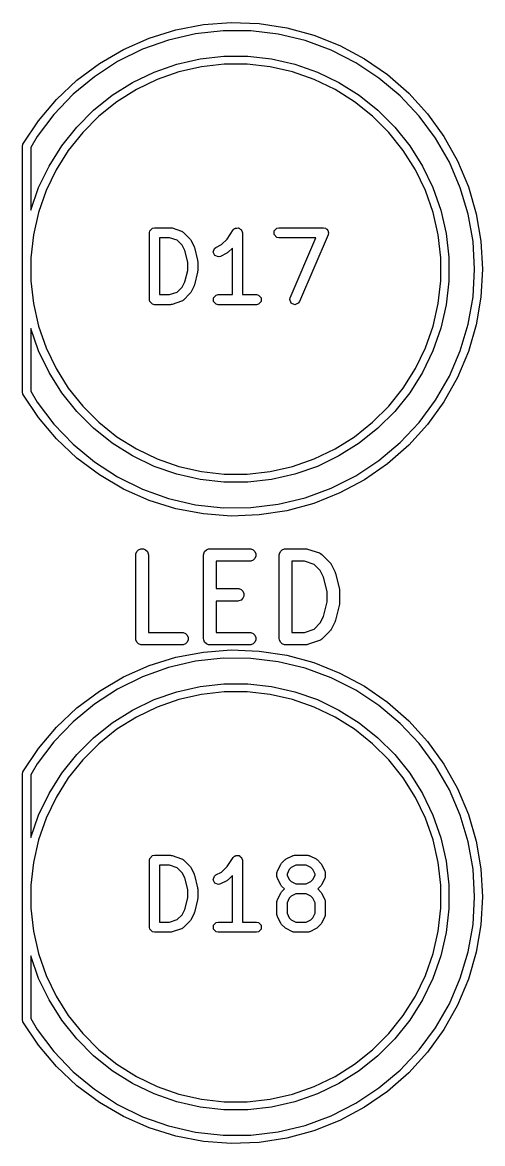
# Model space of a CAD drawing. Header units: millimetres. Extents: x 129 to 276, y -185 to -58.
# Drawn here: x 168.22 to 173.72, y -71.7 to -58.3 of the extents above; entities that cross this region are included whole.
import ezdxf

# ---------------------------------------------------------------- set-up
doc = ezdxf.new("R2010")
doc.units = ezdxf.units.MM
doc.layers.add('F.Fab', color=9, linetype='CONTINUOUS', true_color=0xafafaf)

msp = doc.modelspace()

# ---------------------------------------------------------------- linework, layer by layer
at = {"layer": 'F.Fab', "linetype": 'CONTINUOUS'}
for p, q in [((169.735117, -58.48748), (170.054604, -58.388059)), ((170.054604, -58.388059), (170.383294, -58.325456)), ((170.617946, -58.399222), (170.289002, -58.435982)), ((170.383294, -58.325456), (170.716959, -58.300477)), ((170.948934, -58.400783), (170.617946, -58.399222)), ((170.716959, -58.300477), (171.051306, -58.313443)), ((171.277517, -58.440644), (170.948934, -58.400783)), ((171.051306, -58.313443), (171.382034, -58.364187)), ((171.382034, -58.364187), (171.704888, -58.452057)), ((169.428945, -58.62244), (169.735117, -58.48748)), ((169.966523, -58.510569), (169.654846, -58.621981)), ((170.289002, -58.435982), (169.966523, -58.510569)), ((171.599277, -58.518269), (171.277517, -58.440644)), ((171.90989, -58.632615), (171.599277, -58.518269)), ((171.704888, -58.452057), (172.015716, -58.575922)), ((169.140024, -58.791204), (169.428945, -58.62244)), ((169.654846, -58.621981), (169.358158, -58.768719)), ((172.205181, -58.782144), (171.90989, -58.632615)), ((172.015716, -58.575922), (172.310517, -58.734189)), ((168.872073, -58.991599), (169.140024, -58.791204)), ((169.358158, -58.768719), (169.080449, -58.948811)), ((169.794157, -58.894107), (170.064069, -58.799661)), ((170.064069, -58.799661), (170.342859, -58.736029)), ((170.342859, -58.736029), (170.62702, -58.704012)), ((170.632411, -58.8), (170.358963, -58.830811)), ((170.62702, -58.704012), (170.91298, -58.704012)), ((170.907589, -58.8), (170.632411, -58.8)), ((171.181037, -58.830811), (170.907589, -58.8)), ((170.91298, -58.704012), (171.197141, -58.736029)), ((171.197141, -58.736029), (171.475931, -58.799661)), ((171.475931, -58.799661), (171.745843, -58.894107)), ((172.481179, -58.964848), (172.205181, -58.782144)), ((172.310517, -58.734189), (172.5855, -58.924821)), ((169.080449, -58.948811), (168.825452, -59.159836)), ((169.536517, -59.01818), (169.794157, -58.894107)), ((170.090684, -58.892043), (169.830948, -58.982929)), ((170.358963, -58.830811), (170.090684, -58.892043)), ((171.449316, -58.892043), (171.181037, -58.830811)), ((171.709052, -58.982929), (171.449316, -58.892043)), ((171.745843, -58.894107), (172.003483, -59.01818)), ((172.5855, -58.924821), (172.837127, -59.145366)), ((168.628538, -59.221049), (168.872073, -58.991599)), ((169.294388, -59.17032), (169.536517, -59.01818)), ((169.830948, -58.982929), (169.583022, -59.102324)), ((171.956978, -59.102324), (171.709052, -58.982929)), ((172.003483, -59.01818), (172.245612, -59.17032)), ((172.734175, -59.178268), (172.481179, -58.964848)), ((168.412553, -59.4766), (168.628538, -59.221049)), ((168.825452, -59.159836), (168.596593, -59.398958)), ((169.070816, -59.348612), (169.294388, -59.17032)), ((169.583022, -59.102324), (169.350022, -59.248728)), ((172.189978, -59.248728), (171.956978, -59.102324)), ((172.245612, -59.17032), (172.469184, -59.348612)), ((172.960768, -59.419538), (172.734175, -59.178268)), ((172.837127, -59.145366), (173.062161, -59.392986)), ((168.868612, -59.550816), (169.070816, -59.348612)), ((169.350022, -59.248728), (169.134879, -59.420299)), ((172.405121, -59.420299), (172.189978, -59.248728)), ((172.469184, -59.348612), (172.671388, -59.550816)), ((168.226897, -59.754966), (168.412553, -59.4766)), ((168.596593, -59.398958), (168.39695, -59.662962)), ((169.134879, -59.420299), (168.940299, -59.614879)), ((172.599701, -59.614879), (172.405121, -59.420299)), ((173.157912, -59.685414), (172.960768, -59.419538)), ((173.062161, -59.392986), (173.257706, -59.664497)), ((168.69032, -59.774388), (168.868612, -59.550816)), ((168.940299, -59.614879), (168.768728, -59.830022)), ((172.771272, -59.830022), (172.599701, -59.614879)), ((172.671388, -59.550816), (172.84968, -59.774388)), ((168.223806, -59.761172), (168.226014, -59.758963)), ((168.226014, -59.758963), (168.226897, -59.754966)), ((168.39695, -59.662962), (168.32, -59.793909)), ((173.322957, -59.97232), (173.157912, -59.685414)), ((173.257706, -59.664497), (173.421247, -59.956405)), ((168.22, -59.780306), (168.223806, -59.761172)), ((168.22, -62.719694), (168.22, -59.780306)), ((168.32, -59.793909), (168.32, -60.5431)), ((168.53818, -60.016517), (168.69032, -59.774388)), ((168.768728, -59.830022), (168.622324, -60.063022)), ((172.917676, -60.063022), (172.771272, -59.830022)), ((172.84968, -59.774388), (173.00182, -60.016517)), ((168.414107, -60.274157), (168.53818, -60.016517)), ((173.00182, -60.016517), (173.125893, -60.274157)), ((173.453684, -60.276402), (173.322957, -59.97232)), ((173.421247, -59.956405), (173.550681, -60.264955)), ((168.622324, -60.063022), (168.502929, -60.310948)), ((173.037071, -60.310948), (172.917676, -60.063022)), ((168.32, -60.5431), (168.414107, -60.274157)), ((173.125893, -60.274157), (173.220339, -60.544069)), ((173.548337, -60.593572), (173.453684, -60.276402)), ((173.550681, -60.264955), (173.644342, -60.586178)), ((168.502929, -60.310948), (168.412043, -60.570684)), ((173.127957, -60.570684), (173.037071, -60.310948)), ((173.220339, -60.544069), (173.283971, -60.822859)), ((168.412043, -60.570684), (168.350811, -60.838963)), ((173.189189, -60.838963), (173.127957, -60.570684)), ((173.605642, -60.919565), (173.548337, -60.593572)), ((173.644342, -60.586178), (173.701024, -60.91594)), ((169.738571, -60.813855), (169.743138, -60.790894)), ((169.738571, -61.613855), (169.738571, -60.813855)), ((169.743138, -60.790894), (169.77561, -60.758422)), ((169.77561, -60.758422), (169.798571, -60.753855)), ((169.798571, -60.753855), (169.989047, -60.753855)), ((169.989047, -60.753855), (169.99848, -60.755731)), ((169.99848, -60.755731), (170.008021, -60.756934)), ((170.008021, -60.756934), (170.122307, -60.795029)), ((170.122307, -60.795029), (170.124917, -60.796517)), ((170.124917, -60.796517), (170.126294, -60.796517)), ((170.126294, -60.796517), (170.134283, -60.801855)), ((170.134283, -60.801855), (170.142645, -60.806622)), ((170.142645, -60.806622), (170.143261, -60.807855)), ((170.143261, -60.807855), (170.145759, -60.809524)), ((170.145759, -60.809524), (170.221949, -60.885714)), ((170.666227, -60.889916), (170.739124, -60.780573)), ((170.739124, -60.780573), (170.755661, -60.764001)), ((170.755661, -60.764001), (170.761718, -60.762789)), ((170.761718, -60.762789), (170.766086, -60.758422)), ((170.766086, -60.758422), (170.783559, -60.758422)), ((170.783559, -60.758422), (170.800691, -60.754996)), ((170.800691, -60.754996), (170.80583, -60.758422)), ((170.80583, -60.758422), (170.812008, -60.758422)), ((170.812008, -60.758422), (170.824363, -60.770777)), ((170.824363, -60.770777), (170.838901, -60.780469)), ((170.838901, -60.780469), (170.840112, -60.786526)), ((170.840112, -60.786526), (170.84448, -60.790894)), ((170.84448, -60.790894), (170.849047, -60.813855)), ((170.849047, -60.813855), (170.849047, -61.553855)), ((171.228852, -60.790894), (171.261324, -60.758422)), ((171.228852, -60.836816), (171.228852, -60.790894)), ((171.261324, -60.758422), (171.284285, -60.753855)), ((171.284285, -60.753855), (171.817619, -60.753855)), ((171.817619, -60.753855), (171.818116, -60.753953)), ((171.818116, -60.753953), (171.818351, -60.75386)), ((171.818351, -60.75386), (171.818963, -60.754122)), ((171.818963, -60.754122), (171.84058, -60.758422)), ((171.84058, -60.758422), (171.849268, -60.76711)), ((171.849268, -60.76711), (171.860559, -60.771949)), ((171.860559, -60.771949), (171.86486, -60.782702)), ((171.86486, -60.782702), (171.873052, -60.790894)), ((171.873052, -60.790894), (171.873052, -60.80318)), ((171.873052, -60.80318), (171.877615, -60.814587)), ((171.877615, -60.814587), (171.873052, -60.836148)), ((173.283971, -60.822859), (173.315988, -61.10702)), ((168.350811, -60.838963), (168.32, -61.112411)), ((169.97931, -60.873855), (169.858571, -60.873855)), ((169.858571, -60.873855), (169.858571, -61.553855)), ((170.070923, -60.904392), (169.97931, -60.873855)), ((170.130209, -60.963678), (170.070923, -60.904392)), ((170.161008, -61.025276), (170.130209, -60.963678)), ((170.221949, -60.885714), (170.227286, -60.893701)), ((170.227286, -60.893701), (170.233189, -60.901307)), ((170.233189, -60.901307), (170.271284, -60.977499)), ((170.533642, -60.98876), (170.601124, -60.955019)), ((170.601124, -60.955019), (170.666227, -60.889916)), ((171.261324, -60.869288), (171.228852, -60.836816)), ((171.284285, -60.873855), (171.261324, -60.869288)), ((171.726626, -60.873855), (171.284285, -60.873855)), ((171.419612, -61.59022), (171.726626, -60.873855)), ((171.872768, -60.837491), (171.52991, -61.63749)), ((171.872872, -60.836995), (171.872768, -60.837491)), ((171.873052, -60.836816), (171.872872, -60.836995)), ((171.873052, -60.836148), (171.873052, -60.836816)), ((173.22, -61.112411), (173.189189, -60.838963)), ((173.62483, -61.25), (173.605642, -60.919565)), ((173.701024, -60.91594), (173.72, -61.25)), ((170.195714, -61.164096), (170.161008, -61.025276)), ((170.271284, -60.977499), (170.27302, -60.983838)), ((170.27302, -60.983838), (170.275826, -60.989779)), ((170.275826, -60.989779), (170.313923, -61.14216)), ((170.500626, -61.046679), (170.515148, -61.003113)), ((170.521162, -61.087753), (170.500626, -61.046679)), ((170.515148, -61.003113), (170.533642, -60.98876)), ((170.564728, -61.102275), (170.521162, -61.087753)), ((170.587308, -61.096092), (170.564728, -61.102275)), ((170.663499, -61.057997), (170.587308, -61.096092)), ((170.671098, -61.052099), (170.663499, -61.057997)), ((170.679093, -61.046757), (170.671098, -61.052099)), ((170.729047, -60.996802), (170.679093, -61.046757)), ((170.729047, -61.553855), (170.729047, -60.996802)), ((168.32, -61.112411), (168.32, -61.387589)), ((170.195714, -61.263613), (170.195714, -61.164096)), ((170.313923, -61.14216), (170.31428, -61.149504)), ((170.31428, -61.149504), (170.315714, -61.156712)), ((170.315714, -61.156712), (170.315714, -61.270998)), ((173.22, -61.387589), (173.22, -61.112411)), ((173.315988, -61.10702), (173.315988, -61.39298)), ((170.161008, -61.402432), (170.195714, -61.263613)), ((170.313923, -61.28555), (170.275826, -61.437931)), ((170.31428, -61.278205), (170.313923, -61.28555)), ((170.315714, -61.270998), (170.31428, -61.278205)), ((173.605642, -61.580435), (173.62483, -61.25)), ((173.72, -61.25), (173.701024, -61.58406)), ((168.32, -61.387589), (168.350811, -61.661037)), ((170.070921, -61.523318), (170.13021, -61.46403)), ((170.13021, -61.46403), (170.161008, -61.402432)), ((170.271284, -61.450212), (170.233189, -61.526402)), ((170.27302, -61.44387), (170.271284, -61.450212)), ((170.275826, -61.437931), (170.27302, -61.44387)), ((173.189189, -61.661037), (173.22, -61.387589)), ((173.315988, -61.39298), (173.283971, -61.677141)), ((169.743138, -61.636816), (169.738571, -61.613855)), ((169.858571, -61.553855), (169.97931, -61.553855)), ((169.97931, -61.553855), (170.070921, -61.523318)), ((170.122307, -61.632681), (170.008021, -61.670776)), ((170.124917, -61.631193), (170.122307, -61.632681)), ((170.126295, -61.631193), (170.124917, -61.631193)), ((170.13429, -61.62585), (170.126295, -61.631193)), ((170.142645, -61.621088), (170.13429, -61.62585)), ((170.143261, -61.619855), (170.142645, -61.621088)), ((170.14576, -61.618186), (170.143261, -61.619855)), ((170.22195, -61.541995), (170.14576, -61.618186)), ((170.227293, -61.533998), (170.22195, -61.541995)), ((170.233189, -61.526402), (170.227293, -61.533998)), ((170.505042, -61.590894), (170.537514, -61.558422)), ((170.505042, -61.636816), (170.505042, -61.590894)), ((170.537514, -61.558422), (170.560475, -61.553855)), ((170.560475, -61.553855), (170.729047, -61.553855)), ((170.849047, -61.553855), (171.017618, -61.553855)), ((171.017618, -61.553855), (171.040579, -61.558422)), ((171.040579, -61.558422), (171.073051, -61.590894)), ((171.073051, -61.590894), (171.073051, -61.636816)), ((171.414765, -61.613123), (171.419612, -61.59022)), ((171.43182, -61.655761), (171.414765, -61.613123)), ((173.548337, -61.906428), (173.605642, -61.580435)), ((173.701024, -61.58406), (173.644342, -61.913822)), ((168.350811, -61.661037), (168.412043, -61.929316)), ((169.77561, -61.669288), (169.743138, -61.636816)), ((169.798571, -61.673855), (169.77561, -61.669288)), ((169.989047, -61.673855), (169.798571, -61.673855)), ((169.99848, -61.671978), (169.989047, -61.673855)), ((170.008021, -61.670776), (169.99848, -61.671978)), ((170.537514, -61.669288), (170.505042, -61.636816)), ((170.560475, -61.673855), (170.537514, -61.669288)), ((171.017618, -61.673855), (170.560475, -61.673855)), ((171.040579, -61.669288), (171.017618, -61.673855)), ((171.073051, -61.636816), (171.040579, -61.669288)), ((171.474029, -61.673851), (171.43182, -61.655761)), ((171.516667, -61.656796), (171.474029, -61.673851)), ((171.52991, -61.63749), (171.516667, -61.656796)), ((173.127957, -61.929316), (173.189189, -61.661037)), ((173.283971, -61.677141), (173.220339, -61.955931)), ((168.414107, -62.225843), (168.32, -61.956899)), ((168.32, -61.956899), (168.32, -62.70609)), ((168.412043, -61.929316), (168.502929, -62.189052)), ((173.037071, -62.189052), (173.127957, -61.929316)), ((173.220339, -61.955931), (173.125893, -62.225843)), ((173.453684, -62.223598), (173.548337, -61.906428)), ((173.644342, -61.913822), (173.550681, -62.235045)), ((168.53818, -62.483483), (168.414107, -62.225843)), ((168.502929, -62.189052), (168.622324, -62.436978)), ((172.917676, -62.436978), (173.037071, -62.189052)), ((173.125893, -62.225843), (173.00182, -62.483483)), ((173.322957, -62.52768), (173.453684, -62.223598)), ((173.550681, -62.235045), (173.421247, -62.543595)), ((168.622324, -62.436978), (168.768728, -62.669978)), ((172.771272, -62.669978), (172.917676, -62.436978)), ((168.69032, -62.725612), (168.53818, -62.483483)), ((173.00182, -62.483483), (172.84968, -62.725612)), ((173.157912, -62.814586), (173.322957, -62.52768)), ((173.421247, -62.543595), (173.257706, -62.835503)), ((168.32, -62.70609), (168.39695, -62.837038)), ((168.768728, -62.669978), (168.940299, -62.885121)), ((172.599701, -62.885121), (172.771272, -62.669978)), ((168.223806, -62.738828), (168.22, -62.719694)), ((168.226014, -62.741036), (168.223806, -62.738828)), ((168.226897, -62.745034), (168.226014, -62.741036)), ((168.412553, -63.0234), (168.226897, -62.745034)), ((168.39695, -62.837038), (168.596593, -63.101042)), ((168.868612, -62.949184), (168.69032, -62.725612)), ((172.84968, -62.725612), (172.671388, -62.949184)), ((172.960768, -63.080462), (173.157912, -62.814586)), ((173.257706, -62.835503), (173.062161, -63.107014)), ((169.070816, -63.151388), (168.868612, -62.949184)), ((168.940299, -62.885121), (169.134879, -63.079701)), ((172.405121, -63.079701), (172.599701, -62.885121)), ((172.671388, -62.949184), (172.469184, -63.151388)), ((168.628538, -63.278951), (168.412553, -63.0234)), ((168.596593, -63.101042), (168.825452, -63.340164)), ((169.134879, -63.079701), (169.350022, -63.251272)), ((172.189978, -63.251272), (172.405121, -63.079701)), ((172.734175, -63.321732), (172.960768, -63.080462)), ((173.062161, -63.107014), (172.837127, -63.354634)), ((169.294388, -63.32968), (169.070816, -63.151388)), ((172.469184, -63.151388), (172.245612, -63.32968)), ((168.872073, -63.508401), (168.628538, -63.278951)), ((168.825452, -63.340164), (169.080449, -63.551189)), ((169.536517, -63.48182), (169.294388, -63.32968)), ((169.350022, -63.251272), (169.583022, -63.397676)), ((171.956978, -63.397676), (172.189978, -63.251272)), ((172.245612, -63.32968), (172.003483, -63.48182)), ((172.481179, -63.535152), (172.734175, -63.321732)), ((172.837127, -63.354634), (172.5855, -63.575179)), ((169.140024, -63.708796), (168.872073, -63.508401)), ((169.794157, -63.605893), (169.536517, -63.48182)), ((169.583022, -63.397676), (169.830948, -63.517071)), ((171.709052, -63.517071), (171.956978, -63.397676)), ((172.003483, -63.48182), (171.745843, -63.605893)), ((169.080449, -63.551189), (169.358158, -63.731281)), ((170.064069, -63.700339), (169.794157, -63.605893)), ((169.830948, -63.517071), (170.090684, -63.607957)), ((170.090684, -63.607957), (170.358963, -63.669189)), ((171.181037, -63.669189), (171.449316, -63.607957)), ((171.449316, -63.607957), (171.709052, -63.517071)), ((171.745843, -63.605893), (171.475931, -63.700339)), ((172.205181, -63.717856), (172.481179, -63.535152)), ((172.5855, -63.575179), (172.310517, -63.765811)), ((169.428945, -63.87756), (169.140024, -63.708796)), ((169.358158, -63.731281), (169.654846, -63.878019)), ((170.342859, -63.763971), (170.064069, -63.700339)), ((170.62702, -63.795988), (170.342859, -63.763971)), ((170.358963, -63.669189), (170.632411, -63.7)), ((170.632411, -63.7), (170.907589, -63.7)), ((170.907589, -63.7), (171.181037, -63.669189)), ((171.197141, -63.763971), (170.91298, -63.795988)), ((171.475931, -63.700339), (171.197141, -63.763971)), ((171.90989, -63.867385), (172.205181, -63.717856)), ((172.310517, -63.765811), (172.015716, -63.924078)), ((169.735117, -64.01252), (169.428945, -63.87756)), ((169.654846, -63.878019), (169.966523, -63.989431)), ((170.91298, -63.795988), (170.62702, -63.795988)), ((171.599277, -63.981731), (171.90989, -63.867385)), ((170.054604, -64.111941), (169.735117, -64.01252)), ((169.966523, -63.989431), (170.289002, -64.064018)), ((171.277517, -64.059356), (171.599277, -63.981731)), ((172.015716, -63.924078), (171.704888, -64.047943)), ((170.383294, -64.174544), (170.054604, -64.111941)), ((170.289002, -64.064018), (170.617946, -64.100778)), ((170.716959, -64.199523), (170.383294, -64.174544)), ((170.617946, -64.100778), (170.948934, -64.099217)), ((170.948934, -64.099217), (171.277517, -64.059356)), ((171.382034, -64.135813), (171.051306, -64.186557)), ((171.704888, -64.047943), (171.382034, -64.135813)), ((171.051306, -64.186557), (170.716959, -64.199523)), ((169.575952, -64.664819), (169.577393, -64.650187)), ((169.575952, -65.664819), (169.575952, -64.664819)), ((169.577393, -64.650187), (169.588592, -64.623151)), ((169.588592, -64.623151), (169.609284, -64.602459)), ((169.609284, -64.602459), (169.63632, -64.59126)), ((169.63632, -64.59126), (169.665584, -64.59126)), ((169.665584, -64.59126), (169.69262, -64.602459)), ((169.69262, -64.602459), (169.713312, -64.623151)), ((169.713312, -64.623151), (169.724511, -64.650187)), ((169.724511, -64.650187), (169.725952, -64.664819)), ((169.725952, -64.664819), (169.725952, -65.589819)), ((170.385476, -64.664819), (170.386917, -64.650187)), ((170.385476, -65.664819), (170.385476, -64.664819)), ((170.386917, -64.650187), (170.398116, -64.623151)), ((170.398116, -64.623151), (170.418808, -64.602459)), ((170.418808, -64.602459), (170.445844, -64.59126)), ((170.445844, -64.59126), (170.460476, -64.589819)), ((170.460476, -64.589819), (170.936666, -64.589819)), ((170.936666, -64.589819), (170.951298, -64.59126)), ((170.951298, -64.59126), (170.978334, -64.602459)), ((170.978334, -64.602459), (170.999026, -64.623151)), ((170.999026, -64.706487), (170.978334, -64.727179)), ((170.999026, -64.623151), (171.010225, -64.650187)), ((171.010225, -64.679451), (170.999026, -64.706487)), ((171.010225, -64.650187), (171.010225, -64.679451)), ((171.290238, -64.664819), (171.291679, -64.650187)), ((171.290238, -65.664819), (171.290238, -64.664819)), ((171.291679, -64.650187), (171.302878, -64.623151)), ((171.302878, -64.623151), (171.32357, -64.602459)), ((171.32357, -64.602459), (171.350606, -64.59126)), ((171.350606, -64.59126), (171.365238, -64.589819)), ((171.365238, -64.589819), (171.603333, -64.589819)), ((171.603333, -64.589819), (171.610738, -64.590548)), ((171.610738, -64.590548), (171.612713, -64.590408)), ((171.612713, -64.590408), (171.61531, -64.590998)), ((171.61531, -64.590998), (171.617965, -64.59126)), ((171.617965, -64.59126), (171.619796, -64.592018)), ((171.619796, -64.592018), (171.62705, -64.593668)), ((171.62705, -64.593668), (171.769907, -64.641287)), ((171.769907, -64.641287), (171.783332, -64.647281)), ((171.783332, -64.647281), (171.785367, -64.649046)), ((171.785367, -64.649046), (171.787858, -64.650078)), ((171.787858, -64.650078), (171.799223, -64.659405)), ((171.799223, -64.659405), (171.894461, -64.754643)), ((170.936666, -64.739819), (170.535476, -64.739819)), ((170.535476, -64.739819), (170.535476, -65.066009)), ((170.951298, -64.738378), (170.936666, -64.739819)), ((170.978334, -64.727179), (170.951298, -64.738378)), ((171.591163, -64.739819), (171.440238, -64.739819)), ((171.440238, -64.739819), (171.440238, -65.589819)), ((171.705676, -64.77799), (171.591163, -64.739819)), ((171.779789, -64.852103), (171.705676, -64.77799)), ((171.894461, -64.754643), (171.899181, -64.760393)), ((171.899181, -64.760393), (171.900678, -64.761692)), ((171.900678, -64.761692), (171.902097, -64.763946)), ((171.902097, -64.763946), (171.903789, -64.766008)), ((171.903789, -64.766008), (171.904547, -64.76784)), ((171.904547, -64.76784), (171.90851, -64.774135)), ((171.90851, -64.774135), (171.956129, -64.869373)), ((171.818282, -64.92909), (171.779789, -64.852103)), ((171.861666, -65.102624), (171.818282, -64.92909)), ((171.956129, -64.869373), (171.956538, -64.870442)), ((171.956538, -64.870442), (171.956861, -64.870878)), ((171.956861, -64.870878), (171.959053, -64.877014)), ((171.959053, -64.877014), (171.961384, -64.883104)), ((171.961384, -64.883104), (171.961422, -64.883644)), ((171.961422, -64.883644), (171.961808, -64.884724)), ((171.961808, -64.884724), (172.009427, -65.0752)), ((170.535476, -65.066009), (170.793809, -65.066009)), ((170.793809, -65.066009), (170.808441, -65.06745)), ((170.808441, -65.06745), (170.835477, -65.078649)), ((170.835477, -65.078649), (170.856169, -65.099341)), ((170.856169, -65.099341), (170.867368, -65.126377)), ((171.861666, -65.227013), (171.861666, -65.102624)), ((172.009427, -65.0752), (172.009802, -65.077736)), ((172.009802, -65.077736), (172.010225, -65.078758)), ((172.010225, -65.078758), (172.010767, -65.08427)), ((172.010767, -65.08427), (172.011577, -65.089744)), ((172.011577, -65.089744), (172.011414, -65.090836)), ((172.011414, -65.090836), (172.011666, -65.09339)), ((172.011666, -65.09339), (172.011666, -65.236247)), ((170.793809, -65.216009), (170.535476, -65.216009)), ((170.535476, -65.216009), (170.535476, -65.589819)), ((170.808441, -65.214568), (170.793809, -65.216009)), ((170.835477, -65.203369), (170.808441, -65.214568)), ((170.856169, -65.182677), (170.835477, -65.203369)), ((170.867368, -65.155641), (170.856169, -65.182677)), ((170.867368, -65.126377), (170.867368, -65.155641)), ((171.818282, -65.400547), (171.861666, -65.227013)), ((172.009802, -65.2519), (172.009427, -65.254437)), ((172.010225, -65.250879), (172.009802, -65.2519)), ((172.010767, -65.245366), (172.010225, -65.250879)), ((172.011577, -65.239893), (172.010767, -65.245366)), ((172.011666, -65.236247), (172.011414, -65.2388)), ((172.011414, -65.2388), (172.011577, -65.239893)), ((172.009427, -65.254437), (171.961808, -65.444913)), ((171.705676, -65.551647), (171.779788, -65.477534)), ((171.779788, -65.477534), (171.818282, -65.400547)), ((171.956129, -65.460264), (171.90851, -65.555502)), ((171.956538, -65.459194), (171.956129, -65.460264)), ((171.956861, -65.458759), (171.956538, -65.459194)), ((171.959053, -65.452622), (171.956861, -65.458759)), ((171.961384, -65.446533), (171.959053, -65.452622)), ((171.961422, -65.445992), (171.961384, -65.446533)), ((171.961808, -65.444913), (171.961422, -65.445992)), ((169.725952, -65.589819), (170.127142, -65.589819)), ((170.127142, -65.589819), (170.141774, -65.59126)), ((170.141774, -65.59126), (170.16881, -65.602459)), ((170.16881, -65.602459), (170.189502, -65.623151)), ((170.189502, -65.623151), (170.200701, -65.650187)), ((170.200701, -65.650187), (170.200701, -65.679451)), ((170.535476, -65.589819), (170.936666, -65.589819)), ((170.936666, -65.589819), (170.951298, -65.59126)), ((170.951298, -65.59126), (170.978334, -65.602459)), ((170.978334, -65.602459), (170.999026, -65.623151)), ((170.999026, -65.623151), (171.010225, -65.650187)), ((171.010225, -65.650187), (171.010225, -65.679451)), ((171.440238, -65.589819), (171.591163, -65.589819)), ((171.591163, -65.589819), (171.705676, -65.551647)), ((171.894462, -65.574993), (171.799223, -65.670233)), ((171.899179, -65.569244), (171.894462, -65.574993)), ((171.900678, -65.567945), (171.899179, -65.569244)), ((171.902099, -65.565686), (171.900678, -65.567945)), ((171.903789, -65.563628), (171.902099, -65.565686)), ((171.904546, -65.561798), (171.903789, -65.563628)), ((171.90851, -65.555502), (171.904546, -65.561798)), ((169.577393, -65.679451), (169.575952, -65.664819)), ((169.588592, -65.706487), (169.577393, -65.679451)), ((169.609284, -65.727179), (169.588592, -65.706487)), ((169.63632, -65.738378), (169.609284, -65.727179)), ((169.650952, -65.739819), (169.63632, -65.738378)), ((170.127142, -65.739819), (169.650952, -65.739819)), ((170.141774, -65.738378), (170.127142, -65.739819)), ((170.16881, -65.727179), (170.141774, -65.738378)), ((170.189502, -65.706487), (170.16881, -65.727179)), ((170.200701, -65.679451), (170.189502, -65.706487)), ((170.386917, -65.679451), (170.385476, -65.664819)), ((170.398116, -65.706487), (170.386917, -65.679451)), ((170.418808, -65.727179), (170.398116, -65.706487)), ((170.445844, -65.738378), (170.418808, -65.727179)), ((170.460476, -65.739819), (170.445844, -65.738378)), ((170.936666, -65.739819), (170.460476, -65.739819)), ((170.951298, -65.738378), (170.936666, -65.739819)), ((170.978334, -65.727179), (170.951298, -65.738378)), ((170.999026, -65.706487), (170.978334, -65.727179)), ((171.010225, -65.679451), (170.999026, -65.706487)), ((171.291679, -65.679451), (171.290238, -65.664819)), ((171.302878, -65.706487), (171.291679, -65.679451)), ((171.32357, -65.727179), (171.302878, -65.706487)), ((171.350606, -65.738378), (171.32357, -65.727179)), ((171.365238, -65.739819), (171.350606, -65.738378)), ((171.603333, -65.739819), (171.365238, -65.739819)), ((171.610738, -65.739089), (171.603333, -65.739819)), ((171.612713, -65.73923), (171.610738, -65.739089)), ((171.61531, -65.738639), (171.612713, -65.73923)), ((171.617965, -65.738378), (171.61531, -65.738639)), ((171.619796, -65.737619), (171.617965, -65.738378)), ((171.62705, -65.73597), (171.619796, -65.737619)), ((171.769907, -65.688351), (171.62705, -65.73597)), ((171.783332, -65.682357), (171.769907, -65.688351)), ((171.785367, -65.680591), (171.783332, -65.682357)), ((171.787858, -65.67956), (171.785367, -65.680591)), ((171.799223, -65.670233), (171.787858, -65.67956)), ((169.735117, -65.98748), (170.054604, -65.888059)), ((170.054604, -65.888059), (170.383294, -65.825456)), ((170.617946, -65.899222), (170.289002, -65.935982)), ((170.383294, -65.825456), (170.716959, -65.800477)), ((170.948934, -65.900783), (170.617946, -65.899222)), ((170.716959, -65.800477), (171.051306, -65.813443)), ((171.277517, -65.940644), (170.948934, -65.900783)), ((171.051306, -65.813443), (171.382034, -65.864187)), ((171.382034, -65.864187), (171.704888, -65.952057)), ((169.428945, -66.12244), (169.735117, -65.98748)), ((169.966523, -66.010569), (169.654846, -66.121981)), ((170.289002, -65.935982), (169.966523, -66.010569)), ((171.599277, -66.018269), (171.277517, -65.940644)), ((171.90989, -66.132615), (171.599277, -66.018269)), ((171.704888, -65.952057), (172.015716, -66.075922)), ((169.140024, -66.291204), (169.428945, -66.12244)), ((169.654846, -66.121981), (169.358158, -66.268719)), ((172.205181, -66.282144), (171.90989, -66.132615)), ((172.015716, -66.075922), (172.310517, -66.234189)), ((168.872073, -66.491599), (169.140024, -66.291204)), ((169.358158, -66.268719), (169.080449, -66.448811)), ((169.794157, -66.394107), (170.064069, -66.299661)), ((170.064069, -66.299661), (170.342859, -66.236029)), ((170.342859, -66.236029), (170.62702, -66.204012)), ((170.632411, -66.3), (170.358963, -66.330811)), ((170.62702, -66.204012), (170.91298, -66.204012)), ((170.907589, -66.3), (170.632411, -66.3)), ((171.181037, -66.330811), (170.907589, -66.3)), ((170.91298, -66.204012), (171.197141, -66.236029)), ((171.197141, -66.236029), (171.475931, -66.299661)), ((171.475931, -66.299661), (171.745843, -66.394107)), ((172.481179, -66.464848), (172.205181, -66.282144)), ((172.310517, -66.234189), (172.5855, -66.424821)), ((169.080449, -66.448811), (168.825452, -66.659836)), ((169.536517, -66.51818), (169.794157, -66.394107)), ((170.090684, -66.392043), (169.830948, -66.482929)), ((170.358963, -66.330811), (170.090684, -66.392043)), ((171.449316, -66.392043), (171.181037, -66.330811)), ((171.709052, -66.482929), (171.449316, -66.392043)), ((171.745843, -66.394107), (172.003483, -66.51818)), ((172.5855, -66.424821), (172.837127, -66.645366)), ((168.628538, -66.721049), (168.872073, -66.491599)), ((169.294388, -66.67032), (169.536517, -66.51818)), ((169.830948, -66.482929), (169.583022, -66.602324)), ((171.956978, -66.602324), (171.709052, -66.482929)), ((172.003483, -66.51818), (172.245612, -66.67032)), ((172.734175, -66.678268), (172.481179, -66.464848)), ((168.412553, -66.9766), (168.628538, -66.721049)), ((168.825452, -66.659836), (168.596593, -66.898958)), ((169.070816, -66.848612), (169.294388, -66.67032)), ((169.583022, -66.602324), (169.350022, -66.748728)), ((172.189978, -66.748728), (171.956978, -66.602324)), ((172.245612, -66.67032), (172.469184, -66.848612)), ((172.960768, -66.919538), (172.734175, -66.678268)), ((172.837127, -66.645366), (173.062161, -66.892986)), ((168.868612, -67.050816), (169.070816, -66.848612)), ((169.350022, -66.748728), (169.134879, -66.920299)), ((172.405121, -66.920299), (172.189978, -66.748728)), ((172.469184, -66.848612), (172.671388, -67.050816)), ((168.226897, -67.254966), (168.412553, -66.9766)), ((168.596593, -66.898958), (168.39695, -67.162962)), ((169.134879, -66.920299), (168.940299, -67.114879)), ((172.599701, -67.114879), (172.405121, -66.920299)), ((173.157912, -67.185414), (172.960768, -66.919538)), ((173.062161, -66.892986), (173.257706, -67.164497)), ((168.69032, -67.274388), (168.868612, -67.050816)), ((168.940299, -67.114879), (168.768728, -67.330022)), ((172.771272, -67.330022), (172.599701, -67.114879)), ((172.671388, -67.050816), (172.84968, -67.274388)), ((168.22, -67.280306), (168.223806, -67.261172)), ((168.223806, -67.261172), (168.226014, -67.258963)), ((168.226014, -67.258963), (168.226897, -67.254966)), ((168.39695, -67.162962), (168.32, -67.293909)), ((173.322957, -67.47232), (173.157912, -67.185414)), ((173.257706, -67.164497), (173.421247, -67.456405)), ((168.22, -70.219694), (168.22, -67.280306)), ((168.32, -67.293909), (168.32, -68.0431)), ((168.53818, -67.516517), (168.69032, -67.274388)), ((168.768728, -67.330022), (168.622324, -67.563022)), ((172.917676, -67.563022), (172.771272, -67.330022)), ((172.84968, -67.274388), (173.00182, -67.516517)), ((168.414107, -67.774157), (168.53818, -67.516517)), ((173.00182, -67.516517), (173.125893, -67.774157)), ((173.453684, -67.776402), (173.322957, -67.47232)), ((173.421247, -67.456405), (173.550681, -67.764955)), ((168.622324, -67.563022), (168.502929, -67.810948)), ((173.037071, -67.810948), (172.917676, -67.563022)), ((168.32, -68.0431), (168.414107, -67.774157)), ((173.125893, -67.774157), (173.220339, -68.044069)), ((173.548337, -68.093572), (173.453684, -67.776402)), ((173.550681, -67.764955), (173.644342, -68.086178)), ((168.502929, -67.810948), (168.412043, -68.070684)), ((173.127957, -68.070684), (173.037071, -67.810948)), ((173.220339, -68.044069), (173.283971, -68.322859)), ((168.412043, -68.070684), (168.350811, -68.338963)), ((173.189189, -68.338963), (173.127957, -68.070684)), ((173.605642, -68.419565), (173.548337, -68.093572)), ((173.644342, -68.086178), (173.701024, -68.41594)), ((169.738571, -68.313855), (169.743138, -68.290894)), ((169.738571, -69.113855), (169.738571, -68.313855)), ((169.743138, -68.290894), (169.77561, -68.258422)), ((169.77561, -68.258422), (169.798571, -68.253855)), ((169.798571, -68.253855), (169.989047, -68.253855)), ((169.989047, -68.253855), (169.99848, -68.255731)), ((169.99848, -68.255731), (170.008021, -68.256934)), ((170.008021, -68.256934), (170.122307, -68.295029)), ((170.122307, -68.295029), (170.124917, -68.296517)), ((170.124917, -68.296517), (170.126294, -68.296517)), ((170.126294, -68.296517), (170.134283, -68.301855)), ((170.134283, -68.301855), (170.142645, -68.306622)), ((170.142645, -68.306622), (170.143261, -68.307855)), ((170.143261, -68.307855), (170.145759, -68.309524)), ((170.145759, -68.309524), (170.221949, -68.385714)), ((170.666227, -68.389916), (170.739124, -68.280573)), ((170.739124, -68.280573), (170.755661, -68.264001)), ((170.755661, -68.264001), (170.761718, -68.262789)), ((170.761718, -68.262789), (170.766086, -68.258422)), ((170.766086, -68.258422), (170.783559, -68.258422)), ((170.783559, -68.258422), (170.800691, -68.254996)), ((170.800691, -68.254996), (170.80583, -68.258422)), ((170.80583, -68.258422), (170.812008, -68.258422)), ((170.812008, -68.258422), (170.824363, -68.270777)), ((170.824363, -68.270777), (170.838901, -68.280469)), ((170.838901, -68.280469), (170.840112, -68.286526)), ((170.840112, -68.286526), (170.84448, -68.290894)), ((170.84448, -68.290894), (170.849047, -68.313855)), ((170.849047, -68.313855), (170.849047, -69.053855)), ((171.31805, -68.347619), (171.356144, -68.309524)), ((171.356144, -68.309524), (171.364142, -68.304179)), ((171.364142, -68.304179), (171.371738, -68.298284)), ((171.371738, -68.298284), (171.447928, -68.260189)), ((171.447928, -68.260189), (171.450826, -68.259395)), ((171.450826, -68.259395), (171.4518, -68.258422)), ((171.4518, -68.258422), (171.461232, -68.256545)), ((171.461232, -68.256545), (171.470508, -68.254006)), ((171.470508, -68.254006), (171.471813, -68.254441)), ((171.471813, -68.254441), (171.474761, -68.253855)), ((171.474761, -68.253855), (171.627142, -68.253855)), ((171.627142, -68.253855), (171.630089, -68.254441)), ((171.630089, -68.254441), (171.631395, -68.254006)), ((171.631395, -68.254006), (171.64067, -68.256545)), ((171.64067, -68.256545), (171.650103, -68.258422)), ((171.650103, -68.258422), (171.651076, -68.259395)), ((171.651076, -68.259395), (171.653975, -68.260189)), ((171.653975, -68.260189), (171.730166, -68.298284)), ((171.730166, -68.298284), (171.737771, -68.304186)), ((171.737771, -68.304186), (171.745759, -68.309524)), ((171.745759, -68.309524), (171.783854, -68.347618)), ((173.283971, -68.322859), (173.315988, -68.60702)), ((168.350811, -68.338963), (168.32, -68.612411)), ((169.97931, -68.373855), (169.858571, -68.373855)), ((169.858571, -68.373855), (169.858571, -69.053855)), ((170.070923, -68.404392), (169.97931, -68.373855)), ((170.130209, -68.463678), (170.070923, -68.404392)), ((170.161008, -68.525276), (170.130209, -68.463678)), ((170.221949, -68.385714), (170.227286, -68.393701)), ((170.227286, -68.393701), (170.233189, -68.401307)), ((170.233189, -68.401307), (170.271284, -68.477499)), ((170.533642, -68.48876), (170.601124, -68.455019)), ((170.601124, -68.455019), (170.666227, -68.389916)), ((171.26238, -68.466236), (171.262966, -68.463288)), ((171.26238, -68.504331), (171.26238, -68.466236)), ((171.262531, -68.461982), (171.26507, -68.452711)), ((171.262966, -68.463288), (171.262531, -68.461982)), ((171.26507, -68.452711), (171.266947, -68.443275)), ((171.266947, -68.443275), (171.267921, -68.4423)), ((171.267921, -68.4423), (171.268715, -68.439403)), ((171.268715, -68.439403), (171.30681, -68.363212)), ((171.30681, -68.363212), (171.31271, -68.35561)), ((171.31271, -68.35561), (171.31805, -68.347619)), ((171.409786, -68.425586), (171.38238, -68.480399)), ((171.434111, -68.401262), (171.409786, -68.425586)), ((171.488926, -68.373855), (171.434111, -68.401262)), ((171.612977, -68.373855), (171.488926, -68.373855)), ((171.667792, -68.401262), (171.612977, -68.373855)), ((171.692115, -68.425585), (171.667792, -68.401262)), ((171.719523, -68.4804), (171.692115, -68.425585)), ((171.783854, -68.347618), (171.789196, -68.355612)), ((171.789196, -68.355612), (171.795094, -68.363212)), ((171.795094, -68.363212), (171.833189, -68.439404)), ((171.833189, -68.439404), (171.833982, -68.442301)), ((171.833982, -68.442301), (171.834956, -68.443275)), ((171.834956, -68.443275), (171.836832, -68.452709)), ((171.836832, -68.452709), (171.839372, -68.461983)), ((171.839372, -68.461983), (171.838936, -68.463288)), ((171.838936, -68.463288), (171.839523, -68.466236)), ((171.839523, -68.466236), (171.839523, -68.504331)), ((173.22, -68.612411), (173.189189, -68.338963)), ((173.62483, -68.75), (173.605642, -68.419565)), ((173.701024, -68.41594), (173.72, -68.75)), ((170.195714, -68.664096), (170.161008, -68.525276)), ((170.271284, -68.477499), (170.27302, -68.483838)), ((170.27302, -68.483838), (170.275826, -68.489779)), ((170.275826, -68.489779), (170.313923, -68.64216)), ((170.500626, -68.546679), (170.515148, -68.503113)), ((170.521162, -68.587753), (170.500626, -68.546679)), ((170.515148, -68.503113), (170.533642, -68.48876)), ((170.564728, -68.602275), (170.521162, -68.587753)), ((170.587308, -68.596092), (170.564728, -68.602275)), ((170.663499, -68.557997), (170.587308, -68.596092)), ((170.671098, -68.552099), (170.663499, -68.557997)), ((170.679093, -68.546757), (170.671098, -68.552099)), ((170.729047, -68.496802), (170.679093, -68.546757)), ((170.729047, -69.053855), (170.729047, -68.496802)), ((171.262966, -68.507278), (171.26238, -68.504331)), ((171.262531, -68.508585), (171.262966, -68.507278)), ((171.26507, -68.517855), (171.262531, -68.508585)), ((171.266947, -68.527292), (171.26507, -68.517855)), ((171.267921, -68.528266), (171.266947, -68.527292)), ((171.268715, -68.531164), (171.267921, -68.528266)), ((171.30681, -68.607354), (171.268715, -68.531164)), ((171.38238, -68.480399), (171.38238, -68.490167)), ((171.38238, -68.490167), (171.409786, -68.544979)), ((171.409786, -68.544979), (171.434112, -68.569305)), ((171.434112, -68.569305), (171.488926, -68.596712)), ((171.488926, -68.596712), (171.612977, -68.596712)), ((171.612977, -68.596712), (171.66779, -68.569305)), ((171.66779, -68.569305), (171.692115, -68.54498)), ((171.692115, -68.54498), (171.719523, -68.490166)), ((171.719523, -68.490166), (171.719523, -68.4804)), ((171.833189, -68.531164), (171.795094, -68.607354)), ((171.833982, -68.528265), (171.833189, -68.531164)), ((171.834956, -68.527292), (171.833982, -68.528265)), ((171.836832, -68.517859), (171.834956, -68.527292)), ((171.839372, -68.508584), (171.836832, -68.517859)), ((171.839523, -68.504331), (171.838936, -68.507278)), ((171.838936, -68.507278), (171.839372, -68.508584)), ((168.32, -68.612411), (168.32, -68.887589)), ((170.195714, -68.763613), (170.195714, -68.664096)), ((170.313923, -68.64216), (170.31428, -68.649504)), ((170.31428, -68.649504), (170.315714, -68.656712)), ((170.315714, -68.656712), (170.315714, -68.770998)), ((171.268715, -68.78226), (171.30681, -68.706069)), ((171.312707, -68.614952), (171.30681, -68.607354)), ((171.30681, -68.706069), (171.31271, -68.698467)), ((171.318049, -68.622947), (171.312707, -68.614952)), ((171.31271, -68.698467), (171.31805, -68.690476)), ((171.351813, -68.656712), (171.318049, -68.622947)), ((171.31805, -68.690476), (171.351813, -68.656712)), ((171.488926, -68.716712), (171.434111, -68.744119)), ((171.612977, -68.716712), (171.488926, -68.716712)), ((171.667792, -68.744119), (171.612977, -68.716712)), ((171.783855, -68.622947), (171.75009, -68.656712)), ((171.75009, -68.656712), (171.783854, -68.690475)), ((171.783854, -68.690475), (171.789196, -68.698469)), ((171.789198, -68.61495), (171.783855, -68.622947)), ((171.789196, -68.698469), (171.795094, -68.706069)), ((171.795094, -68.607354), (171.789198, -68.61495)), ((171.795094, -68.706069), (171.833189, -68.782261)), ((173.22, -68.887589), (173.22, -68.612411)), ((173.315988, -68.60702), (173.315988, -68.89298)), ((170.161008, -68.902432), (170.195714, -68.763613)), ((170.313923, -68.78555), (170.275826, -68.937931)), ((170.31428, -68.778205), (170.313923, -68.78555)), ((170.315714, -68.770998), (170.31428, -68.778205)), ((171.26238, -68.809093), (171.262966, -68.806145)), ((171.26238, -68.961474), (171.26238, -68.809093)), ((171.262531, -68.804839), (171.26507, -68.795568)), ((171.262966, -68.806145), (171.262531, -68.804839)), ((171.26507, -68.795568), (171.266947, -68.786132)), ((171.266947, -68.786132), (171.267921, -68.785157)), ((171.267921, -68.785157), (171.268715, -68.78226)), ((171.409786, -68.768443), (171.38238, -68.823256)), ((171.38238, -68.823256), (171.38238, -68.94731)), ((171.434111, -68.744119), (171.409786, -68.768443)), ((171.692115, -68.768442), (171.667792, -68.744119)), ((171.719523, -68.823257), (171.692115, -68.768442)), ((171.719523, -68.947309), (171.719523, -68.823257)), ((171.833189, -68.782261), (171.833982, -68.785158)), ((171.833982, -68.785158), (171.834956, -68.786132)), ((171.834956, -68.786132), (171.836832, -68.795566)), ((171.836832, -68.795566), (171.839372, -68.80484)), ((171.839372, -68.80484), (171.838936, -68.806145)), ((171.838936, -68.806145), (171.839523, -68.809093)), ((171.839523, -68.809093), (171.839523, -68.961474)), ((173.605642, -69.080435), (173.62483, -68.75)), ((173.72, -68.75), (173.701024, -69.08406)), ((168.32, -68.887589), (168.350811, -69.161037)), ((170.070921, -69.023318), (170.13021, -68.96403)), ((170.13021, -68.96403), (170.161008, -68.902432)), ((170.271284, -68.950212), (170.233189, -69.026402)), ((170.27302, -68.94387), (170.271284, -68.950212)), ((170.275826, -68.937931), (170.27302, -68.94387)), ((171.262966, -68.964421), (171.26238, -68.961474)), ((171.262531, -68.965728), (171.262966, -68.964421)), ((171.26507, -68.974998), (171.262531, -68.965728)), ((171.266947, -68.984435), (171.26507, -68.974998)), ((171.267921, -68.985409), (171.266947, -68.984435)), ((171.268715, -68.988307), (171.267921, -68.985409)), ((171.30681, -69.064497), (171.268715, -68.988307)), ((171.38238, -68.94731), (171.409786, -69.002122)), ((171.409786, -69.002122), (171.434112, -69.026448)), ((171.66779, -69.026448), (171.692115, -69.002123)), ((171.692115, -69.002123), (171.719523, -68.947309)), ((171.833189, -68.988307), (171.795094, -69.064497)), ((171.833982, -68.985408), (171.833189, -68.988307)), ((171.834956, -68.984435), (171.833982, -68.985408)), ((171.836832, -68.975002), (171.834956, -68.984435)), ((171.839372, -68.965727), (171.836832, -68.975002)), ((171.839523, -68.961474), (171.838936, -68.964421)), ((171.838936, -68.964421), (171.839372, -68.965727)), ((173.189189, -69.161037), (173.22, -68.887589)), ((173.315988, -68.89298), (173.283971, -69.177141)), ((169.743138, -69.136816), (169.738571, -69.113855)), ((169.77561, -69.169288), (169.743138, -69.136816)), ((169.858571, -69.053855), (169.97931, -69.053855)), ((169.97931, -69.053855), (170.070921, -69.023318)), ((170.122307, -69.132681), (170.008021, -69.170776)), ((170.124917, -69.131193), (170.122307, -69.132681)), ((170.126295, -69.131193), (170.124917, -69.131193)), ((170.13429, -69.12585), (170.126295, -69.131193)), ((170.142645, -69.121088), (170.13429, -69.12585)), ((170.143261, -69.119855), (170.142645, -69.121088)), ((170.14576, -69.118186), (170.143261, -69.119855)), ((170.22195, -69.041995), (170.14576, -69.118186)), ((170.227293, -69.033998), (170.22195, -69.041995)), ((170.233189, -69.026402), (170.227293, -69.033998)), ((170.505042, -69.090894), (170.537514, -69.058422)), ((170.505042, -69.136816), (170.505042, -69.090894)), ((170.537514, -69.169288), (170.505042, -69.136816)), ((170.537514, -69.058422), (170.560475, -69.053855)), ((170.560475, -69.053855), (170.729047, -69.053855)), ((170.849047, -69.053855), (171.017618, -69.053855)), ((171.017618, -69.053855), (171.040579, -69.058422)), ((171.040579, -69.058422), (171.073051, -69.090894)), ((171.073051, -69.136816), (171.040579, -69.169288)), ((171.073051, -69.090894), (171.073051, -69.136816)), ((171.312707, -69.072095), (171.30681, -69.064497)), ((171.318049, -69.08009), (171.312707, -69.072095)), ((171.356144, -69.118186), (171.318049, -69.08009)), ((171.364142, -69.12353), (171.356144, -69.118186)), ((171.371738, -69.129426), (171.364142, -69.12353)), ((171.447928, -69.167521), (171.371738, -69.129426)), ((171.434112, -69.026448), (171.488926, -69.053855)), ((171.488926, -69.053855), (171.612977, -69.053855)), ((171.612977, -69.053855), (171.66779, -69.026448)), ((171.730166, -69.129426), (171.653975, -69.167521)), ((171.737765, -69.123528), (171.730166, -69.129426)), ((171.74576, -69.118186), (171.737765, -69.123528)), ((171.783855, -69.08009), (171.74576, -69.118186)), ((171.789198, -69.072093), (171.783855, -69.08009)), ((171.795094, -69.064497), (171.789198, -69.072093)), ((173.548337, -69.406428), (173.605642, -69.080435)), ((173.701024, -69.08406), (173.644342, -69.413822)), ((168.350811, -69.161037), (168.412043, -69.429316)), ((169.798571, -69.173855), (169.77561, -69.169288)), ((169.989047, -69.173855), (169.798571, -69.173855)), ((169.99848, -69.171978), (169.989047, -69.173855)), ((170.008021, -69.170776), (169.99848, -69.171978)), ((170.560475, -69.173855), (170.537514, -69.169288)), ((171.017618, -69.173855), (170.560475, -69.173855)), ((171.040579, -69.169288), (171.017618, -69.173855)), ((171.450826, -69.168314), (171.447928, -69.167521)), ((171.4518, -69.169288), (171.450826, -69.168314)), ((171.461232, -69.171164), (171.4518, -69.169288)), ((171.470508, -69.173704), (171.461232, -69.171164)), ((171.471813, -69.173268), (171.470508, -69.173704)), ((171.474761, -69.173855), (171.471813, -69.173268)), ((171.627142, -69.173855), (171.474761, -69.173855)), ((171.630089, -69.173268), (171.627142, -69.173855)), ((171.631395, -69.173704), (171.630089, -69.173268)), ((171.64067, -69.171164), (171.631395, -69.173704)), ((171.650103, -69.169288), (171.64067, -69.171164)), ((171.651076, -69.168314), (171.650103, -69.169288)), ((171.653975, -69.167521), (171.651076, -69.168314)), ((173.127957, -69.429316), (173.189189, -69.161037)), ((173.283971, -69.177141), (173.220339, -69.455931)), ((173.453684, -69.723598), (173.548337, -69.406428)), ((168.414107, -69.725843), (168.32, -69.456899)), ((168.32, -69.456899), (168.32, -70.20609)), ((168.412043, -69.429316), (168.502929, -69.689052)), ((173.037071, -69.689052), (173.127957, -69.429316)), ((173.220339, -69.455931), (173.125893, -69.725843)), ((173.644342, -69.413822), (173.550681, -69.735045)), ((168.53818, -69.983483), (168.414107, -69.725843)), ((168.502929, -69.689052), (168.622324, -69.936978)), ((172.917676, -69.936978), (173.037071, -69.689052)), ((173.125893, -69.725843), (173.00182, -69.983483)), ((173.322957, -70.02768), (173.453684, -69.723598)), ((173.550681, -69.735045), (173.421247, -70.043595)), ((168.622324, -69.936978), (168.768728, -70.169978)), ((172.771272, -70.169978), (172.917676, -69.936978)), ((168.69032, -70.225612), (168.53818, -69.983483)), ((173.00182, -69.983483), (172.84968, -70.225612)), ((173.157912, -70.314586), (173.322957, -70.02768)), ((173.421247, -70.043595), (173.257706, -70.335503)), ((168.32, -70.20609), (168.39695, -70.337038)), ((168.768728, -70.169978), (168.940299, -70.385121)), ((172.599701, -70.385121), (172.771272, -70.169978)), ((168.223806, -70.238828), (168.22, -70.219694)), ((168.226014, -70.241036), (168.223806, -70.238828)), ((168.226897, -70.245034), (168.226014, -70.241036)), ((168.412553, -70.5234), (168.226897, -70.245034)), ((168.39695, -70.337038), (168.596593, -70.601042)), ((168.868612, -70.449184), (168.69032, -70.225612)), ((172.84968, -70.225612), (172.671388, -70.449184)), ((172.960768, -70.580462), (173.157912, -70.314586)), ((173.257706, -70.335503), (173.062161, -70.607014)), ((169.070816, -70.651388), (168.868612, -70.449184)), ((168.940299, -70.385121), (169.134879, -70.579701)), ((172.405121, -70.579701), (172.599701, -70.385121)), ((172.671388, -70.449184), (172.469184, -70.651388)), ((168.628538, -70.778951), (168.412553, -70.5234)), ((168.596593, -70.601042), (168.825452, -70.840164)), ((169.134879, -70.579701), (169.350022, -70.751272)), ((172.189978, -70.751272), (172.405121, -70.579701)), ((172.734175, -70.821732), (172.960768, -70.580462)), ((173.062161, -70.607014), (172.837127, -70.854634)), ((169.294388, -70.82968), (169.070816, -70.651388)), ((172.469184, -70.651388), (172.245612, -70.82968)), ((168.872073, -71.008401), (168.628538, -70.778951)), ((168.825452, -70.840164), (169.080449, -71.051189)), ((169.536517, -70.98182), (169.294388, -70.82968)), ((169.350022, -70.751272), (169.583022, -70.897676)), ((171.956978, -70.897676), (172.189978, -70.751272)), ((172.245612, -70.82968), (172.003483, -70.98182)), ((172.481179, -71.035152), (172.734175, -70.821732)), ((172.837127, -70.854634), (172.5855, -71.075179)), ((169.140024, -71.208796), (168.872073, -71.008401)), ((169.794157, -71.105893), (169.536517, -70.98182)), ((169.583022, -70.897676), (169.830948, -71.017071)), ((171.709052, -71.017071), (171.956978, -70.897676)), ((172.003483, -70.98182), (171.745843, -71.105893)), ((169.080449, -71.051189), (169.358158, -71.231281)), ((170.064069, -71.200339), (169.794157, -71.105893)), ((169.830948, -71.017071), (170.090684, -71.107957)), ((170.090684, -71.107957), (170.358963, -71.169189)), ((171.181037, -71.169189), (171.449316, -71.107957)), ((171.449316, -71.107957), (171.709052, -71.017071)), ((171.745843, -71.105893), (171.475931, -71.200339)), ((172.205181, -71.217856), (172.481179, -71.035152)), ((172.5855, -71.075179), (172.310517, -71.265811)), ((169.428945, -71.37756), (169.140024, -71.208796)), ((169.358158, -71.231281), (169.654846, -71.378019)), ((170.342859, -71.263971), (170.064069, -71.200339)), ((170.62702, -71.295988), (170.342859, -71.263971)), ((170.358963, -71.169189), (170.632411, -71.2)), ((170.632411, -71.2), (170.907589, -71.2)), ((170.907589, -71.2), (171.181037, -71.169189)), ((171.197141, -71.263971), (170.91298, -71.295988)), ((171.475931, -71.200339), (171.197141, -71.263971)), ((171.90989, -71.367385), (172.205181, -71.217856)), ((172.310517, -71.265811), (172.015716, -71.424078)), ((169.735117, -71.51252), (169.428945, -71.37756)), ((169.654846, -71.378019), (169.966523, -71.489431)), ((170.91298, -71.295988), (170.62702, -71.295988)), ((171.599277, -71.481731), (171.90989, -71.367385)), ((170.054604, -71.611941), (169.735117, -71.51252)), ((169.966523, -71.489431), (170.289002, -71.564018)), ((171.277517, -71.559356), (171.599277, -71.481731)), ((171.704888, -71.547943), (171.382034, -71.635813)), ((172.015716, -71.424078), (171.704888, -71.547943)), ((170.383294, -71.674544), (170.054604, -71.611941)), ((170.289002, -71.564018), (170.617946, -71.600778)), ((170.716959, -71.699523), (170.383294, -71.674544)), ((170.617946, -71.600778), (170.948934, -71.599217)), ((170.948934, -71.599217), (171.277517, -71.559356)), ((171.382034, -71.635813), (171.051306, -71.686557)), ((171.051306, -71.686557), (170.716959, -71.699523))]:
    msp.add_line(p, q, dxfattribs=at)

doc.saveas('drawing.dxf')
